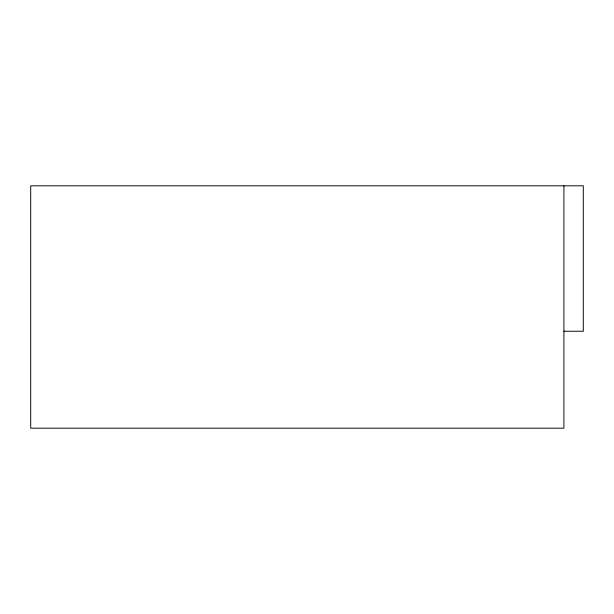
<?xml version="1.0" encoding="UTF-8"?>
<svg xmlns="http://www.w3.org/2000/svg" width="614" height="614" viewBox="0 0 614 614"><rect width="100%" height="100%" fill="white"/><g stroke="black" fill="none" stroke-linecap="round" stroke-linejoin="round"><path stroke-width="0.92" d="M563.913 331.238L583.3 331.238L583.3 185.819L30.7 185.819L30.7 428.181L563.913 428.181L563.913 185.819"/></g></svg>
